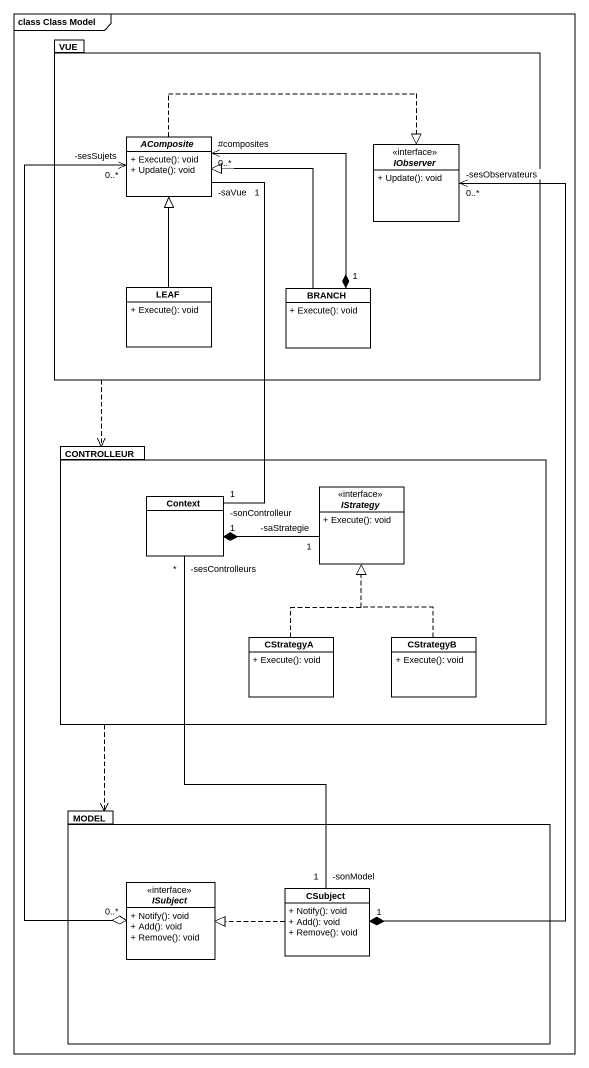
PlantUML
@startuml
mainframe class Class Model
hide circle
hide empty members
skinparam classAttributeIconSize 0
package VUE {
  abstract class AComposite {
    + Execute(): void
    + Update(): void
  }
  interface IObserver <<interface>> {
    + Update(): void
  }
  class LEAF {
    + Execute(): void
  }
  class BRANCH {
    + Execute(): void
  }
}
package CONTROLLEUR {
  class Context
  interface IStrategy <<interface>> {
    + Execute(): void
  }
  class CStrategyA {
    + Execute(): void
  }
  class CStrategyB {
    + Execute(): void
  }
}
package MODEL {
  interface ISubject <<interface>> {
    + Notify(): void
    + Add(): void
    + Remove(): void
  }
  class CSubject {
    + Notify(): void
    + Add(): void
    + Remove(): void
  }
}
VUE ..> CONTROLLEUR
AComposite .right.|> IObserver
AComposite "#composites\n0..*" <--* "1" BRANCH
AComposite "-saVue\n1" -- "-sonControlleur\n1" Context
AComposite "-sesSujets\n0..*" <--o "0..*" ISubject
IObserver "-sesObservateurs\n0..*" <--* "1" CSubject
LEAF -up-|> AComposite
BRANCH -up-|> AComposite
CONTROLLEUR ..> MODEL
Context "-sesControlleurs\n*" -- "-sonModel\n1" CSubject
IStrategy "-saStrategie\n1" -left-* "1" Context
CStrategyA .up.|> IStrategy
CStrategyB .up.|> IStrategy
CSubject .left.|> ISubject
@enduml
